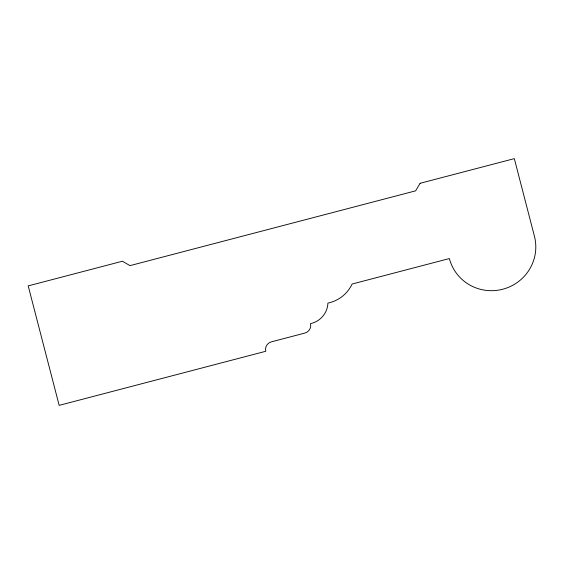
<?xml version="1.0" encoding="UTF-8"?>
<svg xmlns="http://www.w3.org/2000/svg" width="564" height="564" viewBox="0 0 564 564"><rect width="100%" height="100%" fill="white"/><g stroke="black" fill="none" stroke-linecap="round" stroke-linejoin="round"><path stroke-width="0.85" d="M420.138 183.286L415.605 190.851L130.009 265.623L122.388 261.238L28.2 285.892L59.164 405.368L265.764 351.28A7.847 7.706 -18.6 0 1 271.418 341.833L304.842 333.084A7.861 7.72 -18.6 0 0 310.503 323.623A21.841 21.453 -18.6 0 0 327.903 303.122A34.291 33.685 -18.6 0 0 352.147 284.016L449.374 258.559A43.971 43.195 -18.6 0 0 502.743 289.24A43.971 43.195 -18.6 0 0 534.446 236.288L514.319 158.632L420.138 183.286"/></g></svg>
